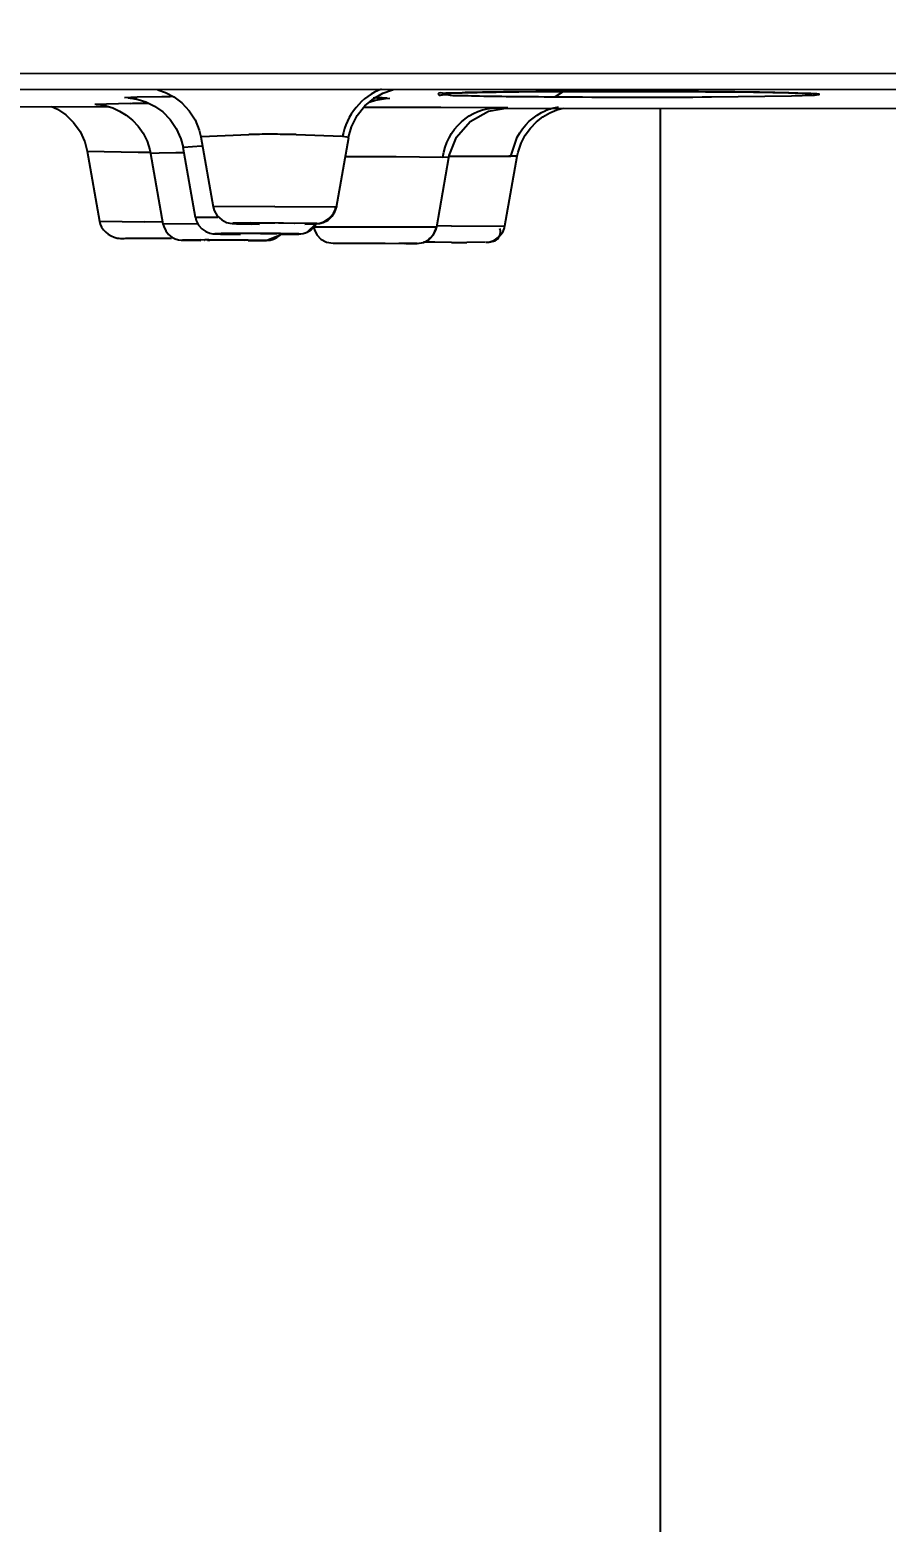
# Model space of a CAD drawing. Header units: millimetres. Extents: x 4625 to 5171, y -2661 to -1889.
# Drawn here: x 4771.33 to 4776.69, y -2127.61 to -2118.26 of the extents above; entities that cross this region are included whole.
import ezdxf

# ---------------------------------------------------------------- set-up
doc = ezdxf.new("R2010")
doc.units = ezdxf.units.MM
doc.header["$LTSCALE"] = 0.1
doc.layers.add('DIM', color=3, linetype='Continuous')
doc.styles.get("Standard").update_dxf_attribs({"font": 'arial.ttf'})
doc.dimstyles.new('ISO-25', dxfattribs={"dimtxt": 2.5, "dimasz": 2.5, "dimexe": 1.25, "dimexo": 0.625, "dimtad": 1, "dimlfac": 5, "dimtxsty": 'Standard', "dimcen": 2.5, "dimadec": 0, "dimazin": 0, "dimtfac": 1, "dimtmove": 0, "dimatfit": 3, "dimfxl": 0, "dimarcsym": 0})

# ---------------------------------------------------------------- blocks, each defined once
blk = doc.blocks.new('*D4')
at = {"layer": 'Defpoints', "color": 0}
for p in [(4744.2252, -2117.8507), (4811.0717, -2117.8516), (4811.0717, -2142.4263)]:
    blk.add_point(p, dxfattribs=at)
at = {"layer": 'DIM', "color": 0, "lineweight": -2}
for p, q in [((4744.2252, -2118.4757), (4744.2252, -2143.6763)), ((4811.0717, -2118.4766), (4811.0717, -2143.6763)), ((4748.2252, -2142.4263), (4807.0717, -2142.4263))]:
    blk.add_line(p, q, dxfattribs=at)
at = {"layer": 'DIM', "color": 0}
for points in [[(4748.2252, -2141.7596), (4748.2252, -2143.093), (4744.2252, -2142.4263)], [(4807.0717, -2141.7596), (4807.0717, -2143.093), (4811.0717, -2142.4263)]]:
    blk.add_solid(points, dxfattribs=at)
at = {"layer": 'DIM', "color": 0, "insert": (4791.1263, -2139.759), "char_height": 4, "attachment_point": 5}
blk.add_mtext('267.5', dxfattribs=at)

msp = doc.modelspace()

# ---------------------------------------------------------------- linework, layer by layer
at = {"color": 7, "linetype": 'Continuous'}
for p, q in [((4765.3886, -2118.5317), (4777.6484, -2118.5359)), ((4777.6484, -2118.6387), (4765.4073, -2118.6344)), ((4772.1274, -2118.6377), (4772.1755, -2118.6544)), ((4774.247, -2118.6526), (4774.3894, -2118.6508)), ((4774.2923, -2118.6519), (4774.2486, -2118.6525)), ((4774.3894, -2118.6508), (4774.5541, -2118.6494)), ((4774.5769, -2118.6492), (4774.5247, -2118.6496)), ((4774.5541, -2118.6494), (4774.7382, -2118.6485)), ((4774.6633, -2118.6518), (4774.6158, -2118.6821)), ((4774.7382, -2118.6485), (4774.9368, -2118.648)), ((4774.8998, -2118.648), (4774.8569, -2118.6481)), ((4774.9368, -2118.648), (4775.1444, -2118.6481)), ((4775.1444, -2118.6481), (4775.3551, -2118.6488)), ((4775.2335, -2118.6483), (4775.1926, -2118.6482)), ((4775.3551, -2118.6488), (4775.558, -2118.6501)), ((4775.5359, -2118.6499), (4775.5134, -2118.6497)), ((4775.5359, -2118.6499), (4775.5339, -2118.6499)), ((4775.5552, -2118.65), (4775.5359, -2118.6499)), ((4775.558, -2118.6501), (4775.7162, -2118.6516)), ((4775.7162, -2118.6516), (4775.8579, -2118.6535)), ((4771.1899, -2118.7422), (4771.8203, -2118.7445)), ((4771.9539, -2118.725), (4771.7316, -2118.7293)), ((4771.7851, -2118.7306), (4771.7438, -2118.7297)), ((4771.9974, -2118.6843), (4771.9181, -2118.6893)), ((4771.959, -2118.6917), (4771.9476, -2118.6912)), ((4771.9871, -2118.6926), (4771.959, -2118.6917)), ((4771.9968, -2118.6927), (4771.9871, -2118.6926)), ((4772.153, -2118.6818), (4771.9974, -2118.6843)), ((4772.053, -2118.7145), (4772.1065, -2118.7407)), ((4772.1065, -2118.7407), (4772.1576, -2118.7768)), ((4772.1755, -2118.6544), (4772.2273, -2118.6815)), ((4773.4796, -2118.6922), (4773.5373, -2118.6598)), ((4773.5001, -2118.6964), (4773.5796, -2118.6913)), ((4773.5637, -2118.6901), (4773.5321, -2118.6887)), ((4774.0333, -2118.6566), (4773.9427, -2118.6596)), ((4774.0343, -2118.6567), (4774.1283, -2118.6546)), ((4774.1283, -2118.6546), (4774.247, -2118.6526)), ((4775.537, -2118.6831), (4775.5963, -2118.6828)), ((4775.5963, -2118.6828), (4776.0972, -2118.6768)), ((4775.8479, -2118.6532), (4775.8033, -2118.6526)), ((4775.8579, -2118.6535), (4775.9795, -2118.6555)), ((4775.9795, -2118.6555), (4776.0787, -2118.6577)), ((4776.0597, -2118.6571), (4776.0397, -2118.6567)), ((4776.0796, -2118.6576), (4776.0597, -2118.6571)), ((4776.1948, -2118.6613), (4776.0796, -2118.6576)), ((4776.0972, -2118.6768), (4776.2305, -2118.6724)), ((4773.8994, -2118.7498), (4773.4158, -2118.7484)), ((4774.2496, -2118.7513), (4773.8994, -2118.7498)), ((4774.1983, -2118.7722), (4774.3204, -2118.7519)), ((4774.2415, -2118.752), (4774.3149, -2118.752)), ((4774.3034, -2118.7517), (4774.2425, -2118.7513)), ((4774.3204, -2118.7519), (4774.3034, -2118.7517)), ((4774.3034, -2118.7523), (4776.8352, -2118.7551)), ((4774.4609, -2118.8776), (4774.4984, -2118.839)), ((4775.2734, -2118.7534), (4775.2734, -2174.5377)), ((4772.4005, -2118.9311), (4772.6975, -2118.9177)), ((4772.9944, -2118.918), (4773.2845, -2118.9286)), ((4773.3228, -2118.936), (4773.2723, -2118.929)), ((4773.3224, -2118.9359), (4773.3404, -2118.8702)), ((4771.6848, -2119.0226), (4771.7622, -2119.4618)), ((4771.6848, -2119.0226), (4772.0041, -2119.0286)), ((4772.2848, -2118.9983), (4772.3621, -2119.4366)), ((4772.2888, -2118.9965), (4772.4014, -2118.99)), ((4772.3966, -2118.9336), (4772.4738, -2119.3715)), ((4773.2458, -2119.3724), (4773.3228, -2118.936)), ((4774.3386, -2119.0541), (4774.3785, -2118.9339)), ((4774.3837, -2119.0287), (4774.4024, -2118.9728)), ((4772.0041, -2119.0286), (4772.023, -2119.0288)), ((4772.023, -2119.0288), (4772.0796, -2119.0293)), ((4772.082, -2119.0381), (4772.1594, -2119.4768)), ((4772.1366, -2119.0343), (4772.0859, -2119.0369)), ((4772.2399, -2119.0323), (4772.1366, -2119.0343)), ((4773.3001, -2119.0555), (4773.3246, -2119.0555)), ((4773.3246, -2119.0555), (4773.3621, -2119.0556)), ((4773.3621, -2119.0556), (4773.4885, -2119.056)), ((4773.4885, -2119.056), (4773.6205, -2119.0567)), ((4773.6205, -2119.0567), (4773.9116, -2119.0597)), ((4773.8744, -2119.4973), (4773.9512, -2119.0616)), ((4773.9512, -2119.0616), (4773.8994, -2119.0598)), ((4773.9509, -2119.0615), (4773.9532, -2119.0495)), ((4773.9515, -2119.0531), (4774.0476, -2119.0535)), ((4774.3019, -2119.4897), (4774.3787, -2119.0539)), ((4774.3787, -2119.0539), (4774.3265, -2119.054)), ((4774.3784, -2119.0539), (4774.3837, -2119.0287)), ((4772.8599, -2119.3684), (4772.4738, -2119.3715)), ((4772.8599, -2119.3684), (4773.2432, -2119.372)), ((4773.2382, -2119.3983), (4773.2457, -2119.3724)), ((4771.7622, -2119.4618), (4772.0464, -2119.4658)), ((4772.1582, -2119.4662), (4772.0464, -2119.4658)), ((4772.1595, -2119.4768), (4772.3761, -2119.4766)), ((4772.3622, -2119.4366), (4772.4748, -2119.4353)), ((4772.4748, -2119.4353), (4772.504, -2119.4352)), ((4772.5788, -2119.4738), (4772.5792, -2119.4739)), ((4772.5792, -2119.4739), (4772.5983, -2119.4754)), ((4772.5969, -2119.475), (4772.5983, -2119.4753)), ((4772.7097, -2119.4711), (4772.5979, -2119.4743)), ((4772.5983, -2119.4753), (4772.6371, -2119.4773)), ((4772.6371, -2119.4773), (4772.7121, -2119.4788)), ((4772.6648, -2119.4781), (4772.6932, -2119.4786)), ((4772.6932, -2119.4786), (4772.765, -2119.4794)), ((4773.1209, -2119.4751), (4772.7097, -2119.4711)), ((4772.7349, -2119.4751), (4772.736, -2119.4754)), ((4772.8599, -2119.473), (4772.7518, -2119.474)), ((4772.9838, -2119.4752), (4772.8822, -2119.4736)), ((4772.9849, -2119.4755), (4772.9838, -2119.4752)), ((4773.0648, -2119.5276), (4773.1169, -2119.4782)), ((4773.9676, -2119.4914), (4773.8751, -2119.4912)), ((4773.9676, -2119.4914), (4774.2997, -2119.4899)), ((4771.9595, -2119.5672), (4772.086, -2119.568)), ((4772.2766, -2119.5801), (4772.2837, -2119.5803)), ((4772.3213, -2119.5793), (4772.2834, -2119.5799)), ((4772.2837, -2119.5802), (4772.3968, -2119.5818)), ((4772.4206, -2119.5805), (4772.4215, -2119.5806)), ((4772.5456, -2119.58), (4772.4374, -2119.5801)), ((4772.4374, -2119.5801), (4772.4529, -2119.5804)), ((4772.4735, -2119.5396), (4772.4865, -2119.5403)), ((4772.4851, -2119.54), (4772.4865, -2119.5403)), ((4772.5239, -2119.5383), (4772.4862, -2119.5396)), ((4772.4865, -2119.5403), (4772.5251, -2119.5417)), ((4772.5983, -2119.5375), (4772.5239, -2119.5383)), ((4772.5251, -2119.5417), (4772.6, -2119.5428)), ((4772.5588, -2119.5423), (4772.6441, -2119.5432)), ((4772.6233, -2119.5403), (4772.6243, -2119.5404)), ((4772.6841, -2119.539), (4772.6425, -2119.5394)), ((4772.6697, -2119.5811), (4772.6519, -2119.5807)), ((4772.6706, -2119.5812), (4772.6697, -2119.5811)), ((4772.8065, -2119.5814), (4772.6927, -2119.5798)), ((4772.7685, -2119.5824), (4772.8067, -2119.5818)), ((4772.8723, -2119.5406), (4772.8062, -2119.5393)), ((4772.8065, -2119.5814), (4772.8937, -2119.5457)), ((4772.8078, -2119.5815), (4772.8065, -2119.5814)), ((4772.8067, -2119.5818), (4772.8079, -2119.5816)), ((4772.8733, -2119.5408), (4772.8723, -2119.5406)), ((4772.9702, -2119.5393), (4772.8951, -2119.5382)), ((4772.8967, -2119.5435), (4772.9715, -2119.5427)), ((4772.9265, -2119.5433), (4772.9702, -2119.5428)), ((4773.0092, -2119.5407), (4772.9702, -2119.5393)), ((4772.9924, -2119.5422), (4773.0096, -2119.5414)), ((4773.0367, -2119.5386), (4773.0617, -2119.5305)), ((4773.0617, -2119.5305), (4773.0869, -2119.5155)), ((4773.1023, -2119.4958), (4773.1077, -2119.516)), ((4773.1031, -2119.4959), (4773.1334, -2119.4962)), ((4773.4885, -2119.4974), (4773.8721, -2119.4974)), ((4773.1834, -2119.5919), (4773.225, -2119.5991)), ((4773.2264, -2119.5991), (4773.225, -2119.5991)), ((4773.225, -2119.5991), (4773.2266, -2119.5991)), ((4773.2255, -2119.5992), (4773.3049, -2119.5995)), ((4773.2264, -2119.5991), (4773.551, -2119.5997)), ((4773.3635, -2119.5995), (4773.3643, -2119.5995)), ((4773.4356, -2119.5994), (4773.674, -2119.6002)), ((4773.7494, -2119.6005), (4773.636, -2119.6)), ((4773.6809, -2119.6005), (4773.7476, -2119.6006)), ((4773.7474, -2119.6005), (4773.7483, -2119.6005)), ((4773.7476, -2119.6006), (4773.7508, -2119.6006)), ((4773.751, -2119.6005), (4773.7494, -2119.6005)), ((4773.7496, -2119.6005), (4773.751, -2119.6005)), ((4773.8635, -2119.5934), (4773.7913, -2119.5931)), ((4773.9674, -2119.5936), (4773.8635, -2119.5934)), ((4774.177, -2119.5931), (4774.0639, -2119.5937))]:
    msp.add_line(p, q, dxfattribs=at)
for points in [[(4773.5373, -2118.6598), (4773.5913, -2118.6404), (4773.6018, -2118.6382)], [(4771.4609, -2118.7432), (4771.4979, -2118.76), (4771.5508, -2118.7955), (4771.5991, -2118.8422), (4771.6397, -2118.8989)], [(4771.7392, -2118.7294), (4771.7393, -2118.7294), (4771.7463, -2118.7299), (4771.7689, -2118.7325), (4771.8041, -2118.7395), (4771.8447, -2118.7521)], [(4771.9545, -2118.6911), (4771.9557, -2118.6912), (4771.9697, -2118.6927), (4772.0041, -2118.6992), (4772.053, -2118.7145)], [(4772.2273, -2118.6815), (4772.2784, -2118.7201), (4772.3241, -2118.7693), (4772.3609, -2118.8269), (4772.3869, -2118.8917), (4772.3968, -2118.9335)], [(4773.3404, -2118.8702), (4773.3759, -2118.7992), (4773.4238, -2118.739), (4773.4796, -2118.6922)], [(4773.4505, -2118.7166), (4773.4902, -2118.7033), (4773.5291, -2118.6962), (4773.5403, -2118.695)], [(4773.9237, -2118.6612), (4773.9231, -2118.6612), (4773.9286, -2118.6608), (4773.9436, -2118.6599), (4773.9667, -2118.6589), (4773.997, -2118.6578), (4774.0343, -2118.6567)], [(4776.0787, -2118.6577), (4776.1193, -2118.6588), (4776.1538, -2118.6599), (4776.1821, -2118.661), (4776.204, -2118.662), (4776.2196, -2118.6629), (4776.2239, -2118.6632)], [(4771.8447, -2118.7521), (4771.8873, -2118.7712), (4771.9287, -2118.7964)], [(4771.9287, -2118.7964), (4771.9679, -2118.8281), (4772.0036, -2118.8662)], [(4772.1576, -2118.7768), (4772.204, -2118.8236), (4772.2428, -2118.8798), (4772.2716, -2118.945), (4772.2851, -2118.9982)], [(4773.9532, -2119.0495), (4773.9982, -2118.9346), (4774.0838, -2118.8357), (4774.1983, -2118.7722)], [(4774.4984, -2118.839), (4774.5394, -2118.8074), (4774.5824, -2118.7826), (4774.6261, -2118.7645), (4774.6676, -2118.7529), (4774.6686, -2118.7527)], [(4771.6397, -2118.8989), (4771.6701, -2118.965), (4771.685, -2119.0226)], [(4772.0036, -2118.8662), (4772.0345, -2118.9102), (4772.0594, -2118.9597), (4772.0774, -2119.0146), (4772.0823, -2119.038)], [(4774.4024, -2118.9728), (4774.4284, -2118.9224), (4774.4609, -2118.8776)], [(4772.4739, -2119.3715), (4772.4804, -2119.395), (4772.4987, -2119.4272), (4772.5272, -2119.4536), (4772.5584, -2119.4689), (4772.5788, -2119.4738)], [(4773.1933, -2119.4538), (4773.22, -2119.4291), (4773.2382, -2119.3983)], [(4772.1595, -2119.4768), (4772.1642, -2119.4952), (4772.1772, -2119.5224), (4772.1947, -2119.544), (4772.2148, -2119.5602), (4772.2365, -2119.5713), (4772.2573, -2119.5775), (4772.2726, -2119.5798), (4772.2766, -2119.5801)], [(4772.3622, -2119.4366), (4772.3674, -2119.4566), (4772.382, -2119.4854), (4772.4029, -2119.509), (4772.4274, -2119.5258), (4772.452, -2119.5355), (4772.4709, -2119.5393), (4772.4735, -2119.5396)], [(4772.5791, -2119.4738), (4772.5932, -2119.4755), (4772.6056, -2119.4762), (4772.621, -2119.4769), (4772.6407, -2119.4775), (4772.6648, -2119.4781)], [(4772.5979, -2119.4743), (4772.5967, -2119.4747), (4772.5969, -2119.475)], [(4773.0491, -2119.4788), (4773.0748, -2119.4783), (4773.0963, -2119.4777), (4773.1129, -2119.4771), (4773.1256, -2119.4763), (4773.1394, -2119.4748), (4773.1636, -2119.4689), (4773.1933, -2119.4538)], [(4773.0869, -2119.5155), (4773.1096, -2119.493), (4773.1191, -2119.4767)], [(4773.1213, -2119.4761), (4773.1225, -2119.4757), (4773.1223, -2119.4754), (4773.1209, -2119.4751)], [(4774.1826, -2119.593), (4774.1902, -2119.5925), (4774.2069, -2119.5898), (4774.2253, -2119.584), (4774.2437, -2119.5747), (4774.2613, -2119.5618), (4774.2769, -2119.5453), (4774.2896, -2119.5257), (4774.2986, -2119.5035), (4774.3018, -2119.4897)], [(4772.2834, -2119.5799), (4772.2822, -2119.58), (4772.2823, -2119.5801), (4772.2837, -2119.5802)], [(4772.4732, -2119.5396), (4772.4834, -2119.5404), (4772.4928, -2119.5408), (4772.5044, -2119.5412), (4772.5192, -2119.5416), (4772.5588, -2119.5423)], [(4772.4862, -2119.5396), (4772.485, -2119.5398), (4772.4851, -2119.54)], [(4772.8164, -2119.5814), (4772.831, -2119.5796), (4772.8517, -2119.5739), (4772.8736, -2119.5632), (4772.8938, -2119.5478), (4772.8975, -2119.5435)], [(4772.9702, -2119.5428), (4772.987, -2119.5425), (4773.0001, -2119.5421), (4773.0102, -2119.5417), (4773.0198, -2119.5411), (4773.0367, -2119.5386)], [(4773.0096, -2119.5414), (4773.0107, -2119.5412), (4773.0106, -2119.541), (4773.0092, -2119.5407)], [(4773.1077, -2119.516), (4773.1235, -2119.5464), (4773.1489, -2119.5729), (4773.1834, -2119.5919)], [(4773.7509, -2119.6006), (4773.7919, -2119.5938), (4773.8265, -2119.5754), (4773.8524, -2119.549), (4773.8687, -2119.5183), (4773.8743, -2119.4973)]]:
    msp.add_lwpolyline(points, dxfattribs=at)
for centre, radius, start, end in [((4774.8276, -2160.9956), 42.3471, 90.40985, 90.7243), ((4774.9772, -2182.9941), 64.3461, 90.107066, 90.356389), ((4775.0053, -2193.9591), 75.3111, 89.857457, 90.080247), ((4775.0343, -2185.5431), 66.8951, 89.589614, 89.829409), ((4775.1764, -2166.6443), 47.9957, 89.25161, 89.54782), ((4772.176, -2174.1511), 55.4265, 90.11211, 90.22962), ((4772.4418, -2145.954), 27.2737, 90.46493, 90.6067), ((4773.5117, -2119.0018), 0.3139, 90.22766, 96.48918), ((4773.3572, -2123.6964), 5.0108, 88.24648, 88.4465), ((4773.4612, -2121.0905), 2.4029, 88.30896, 88.99291), ((4774.0249, -2120.5546), 1.8968, 92.48258, 93.1211), ((4774.3279, -2129.8783), 11.2256, 91.30343, 91.50385), ((4774.5251, -2139), 20.3494, 90.77856, 91.2743), ((4775.1658, -2040.179), 78.505, 269.598637, 270.27092), ((4775.5101, -2142.9637), 24.3128, 88.75177, 89.20379), ((4774.676, -2119.0636), 0.3179, 97.05393, 111.87147), ((4772.8198, -2130.0224), 11.1054, 90.44661, 90.63111), ((4772.8335, -2131.9389), 13.0219, 89.8839, 90.44118), ((4772.832, -2131.7369), 12.8199, 89.27406, 89.87544), ((4772.3739, -2130.2636), 11.232, 90.44349, 90.68339), ((4774.3698, -2033.8726), 85.1815, 269.783292, 269.979024), ((4772.2399, -2091.985), 27.5834, 269.68039, 269.94287), ((4772.4041, -2131.2897), 11.7108, 90.04035, 90.40523), ((4772.4406, -2154.4638), 34.8849, 89.74449, 90.07338), ((4772.584, -2126.5862), 7.0059, 89.83875, 90.12945), ((4772.4678, -2150.8534), 31.2744, 89.58806, 89.76495), ((4772.6945, -2136.0705), 16.5333, 89.99979, 90.33351), ((4772.5954, -2123.6229), 4.0426, 89.19895, 89.88131), ((4772.7187, -2132.9998), 13.4608, 89.87409, 90.14712), ((4772.6856, -2107.7826), 11.8001, 270.03868, 270.40263), ((4772.6993, -2140.7069), 21.1696, 89.73147, 90.01259), ((4772.7985, -2123.2833), 3.744, 89.88119, 90.424), ((4772.7237, -2136.3189), 16.7816, 89.41482, 89.74472), ((4772.9432, -2117.8776), 1.6653, 270.97372, 271.69316), ((4773.0092, -2119.4173), 0.1235, 269.97587, 296.72107), ((4773.3131, -2090.983), 28.5138, 269.63884, 269.8032), ((4773.7028, -1987.6389), 131.8587, 269.788124, 269.906862), ((4773.7497, -2119.477), 0.1235, 269.87333, 295.59703), ((4774.0382, -2077.7333), 41.8604, 269.90313, 270.03512)]:
    msp.add_arc(centre, radius, start, end, dxfattribs=at)
for points in [[(4773.5291, -2118.635), (4773.4076, -2118.6732), (4773.3061, -2118.803), (4773.2845, -2118.9286)], [(4774.3149, -2118.752), (4774.3168, -2118.7519), (4774.3186, -2118.7519), (4774.3204, -2118.7519)], [(4774.3785, -2118.9339), (4774.4162, -2118.862), (4774.4822, -2118.7988), (4774.5576, -2118.7685)], [(4773.1209, -2119.4751), (4773.1742, -2119.4751), (4773.2339, -2119.4245), (4773.2432, -2119.372)], [(4773.8031, -2119.5884), (4773.8374, -2119.5719), (4773.8655, -2119.5349), (4773.8721, -2119.4974)]]:
    msp.add_open_spline(points, degree=3, dxfattribs=at)
for points, knots in [([(4773.9216, -2118.6606), (4773.9092, -2118.6613), (4773.8806, -2118.6515), (4773.8875, -2118.6751), (4773.9223, -2118.6644), (4773.9632, -2118.6748), (4774.0336, -2118.6731), (4774.1588, -2118.6779), (4774.3562, -2118.6795), (4774.5233, -2118.6814), (4774.6158, -2118.6821)], [0, 0, 0, 0, 0.048513, 0.052844, 0.086303, 0.147695, 0.236038, 0.349145, 0.640285, 1, 1, 1, 1]), ([(4771.7438, -2118.7297), (4771.7428, -2118.7296), (4771.7426, -2118.73), (4771.7404, -2118.7294), (4771.7406, -2118.7294)], [0, 0, 0, 0, 0.878635, 1, 1, 1, 1]), ([(4771.9476, -2118.6912), (4771.9462, -2118.6911), (4771.9458, -2118.6916), (4771.9425, -2118.6906), (4771.9428, -2118.6905)], [0, 0, 0, 0, 0.842734, 1, 1, 1, 1]), ([(4776.2305, -2118.6724), (4776.2435, -2118.6717), (4776.3067, -2118.6636), (4776.2197, -2118.6623), (4776.1948, -2118.6613)], [0, 0, 0, 0, 0.34379, 1, 1, 1, 1]), ([(4773.9116, -2119.0597), (4773.9253, -2118.9773), (4774.0039, -2118.819), (4774.1707, -2118.7512), (4774.2496, -2118.7513)], [0, 0, 0, 0, 0.514392, 1, 1, 1, 1]), ([(4772.4007, -2118.9311), (4772.3997, -2118.9314), (4772.3983, -2118.9317), (4772.3967, -2118.933), (4772.3968, -2118.9335)], [0, 0, 0, 0, 0.685199, 1, 1, 1, 1]), ([(4772.2889, -2118.9965), (4772.2879, -2118.9967), (4772.2867, -2118.9969), (4772.285, -2118.9978), (4772.2851, -2118.9982)], [0, 0, 0, 0, 0.712029, 1, 1, 1, 1]), ([(4772.0861, -2119.0369), (4772.0851, -2119.0371), (4772.0842, -2119.0372), (4772.0822, -2119.0377), (4772.0823, -2119.038)], [0, 0, 0, 0, 0.736018, 1, 1, 1, 1]), ([(4773.2432, -2119.372), (4773.2439, -2119.372), (4773.2444, -2119.3722), (4773.2458, -2119.3722), (4773.2457, -2119.3724)], [0, 0, 0, 0, 0.749034, 1, 1, 1, 1]), ([(4771.7619, -2119.4618), (4771.7696, -2119.5119), (4771.8505, -2119.5829), (4771.9302, -2119.5664), (4771.9595, -2119.5672)], [0, 0, 0, 0, 0.63362, 1, 1, 1, 1]), ([(4774.2997, -2119.4899), (4774.3002, -2119.4899), (4774.3007, -2119.4897), (4774.3018, -2119.4899), (4774.3018, -2119.4897)], [0, 0, 0, 0, 0.741803, 1, 1, 1, 1]), ([(4773.8721, -2119.4973), (4773.8726, -2119.4973), (4773.8732, -2119.4971), (4773.8743, -2119.4975), (4773.8743, -2119.4973)], [0, 0, 0, 0, 0.748653, 1, 1, 1, 1]), ([(4774.1828, -2119.5928), (4774.2082, -2119.592), (4774.2642, -2119.5897), (4774.2796, -2119.526), (4774.2691, -2119.5061)], [0, 0, 0, 0, 0.53064, 1, 1, 1, 1])]:
    msp.add_open_spline(points, degree=3, knots=knots, dxfattribs=at)

# ---------------------------------------------------------------- dimensions: what is measured, and where the dimension line sits
at = {"layer": 'DIM'}
dim = msp.add_linear_dim(base=(4811.0717, -2142.4263), p1=(4744.2252, -2117.8507), p2=(4811.0717, -2117.8516), text='267.5', dimstyle='ISO-25', override={"dimtxt": 4, "dimasz": 4, "dimlfac": 4, "dimadec": 1, "dimfxl": 1.25}, dxfattribs=at)
dim.commit()
dim.dimension.update_dxf_attribs({"geometry": '*D4', "text_midpoint": (4791.1263, -2142.4263), "dimtype": 128})

doc.saveas('drawing.dxf')
